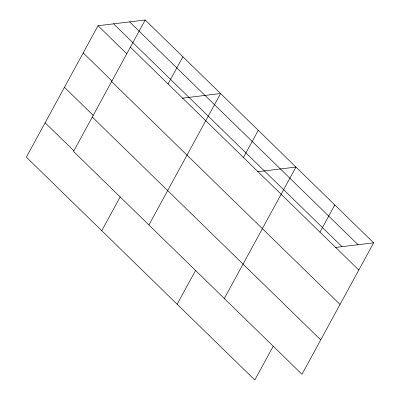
<?xml version="1.0" encoding="UTF-8"?>
<svg xmlns="http://www.w3.org/2000/svg" width="400" height="400" viewBox="0 0 400 400"><rect width="100%" height="100%" fill="white"/><g stroke="black" fill="none" stroke-linecap="round" stroke-linejoin="round"><path stroke-width="0.6" d="M145.195 20L73.53 151.44L301.97 374.275L373.63 242.835L145.195 20L98.03 25.725L26.37 157.165L254.805 380L273.265 346.145M168.065 83.955L182.885 56.77M101.75 230.7L120.21 196.845M148.915 224.975L220.58 93.535L182.395 98.17M243.445 157.495L258.27 130.305M177.135 304.235L195.595 270.38M224.3 298.515L295.965 167.07L257.18 171.78M319.975 232.145L334.8 204.955M335.45 247.47L373.63 242.835M129.63 21.89L358.07 244.725M113.595 23.835L342.035 246.67M130.37 47.19L358.81 270.025M98.03 25.725L126.855 53.84M83.21 52.91L112.03 81.03M111.615 81.59L340.05 304.43M64.45 87.315L93.275 115.43M92.29 117.04L320.725 339.875M45.125 122.76L73.95 150.875"/></g></svg>
